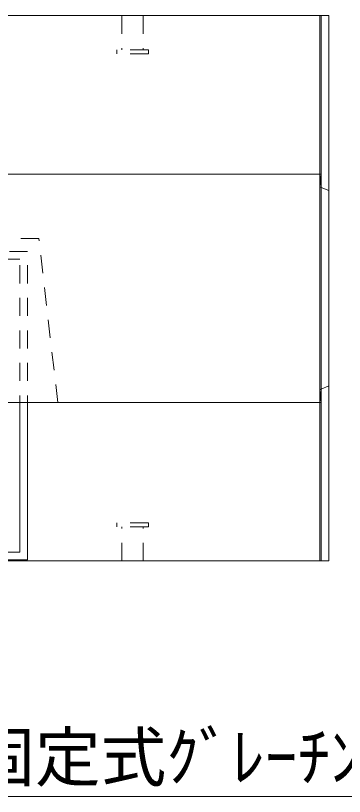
# Model space of a CAD drawing. Units: millimetres at full size; details may follow other scales. Extents: x 5964 to 125098, y -10801 to 28073.
# Drawn here: x 60752 to 61012, y -4843 to -4227 of the extents above; entities that cross this region are included whole.
import ezdxf
from ezdxf.enums import TextEntityAlignment as Align

# ---------------------------------------------------------------- set-up
doc = ezdxf.new("R2010")
doc.units = ezdxf.units.MM
doc.header["$LTSCALE"] = 19
doc.linetypes.add('USER1', pattern=[1.35, 0.75, -0.6])
for name, color, linetype, lineweight in [('インサート', 3, 'USER1', 9), ('グレーチング', 7, 'USER1', 5), ('寸法線', 7, 'Continuous', 9), ('本体', 2, 'Continuous', 9)]:
    doc.layers.add(name, color=color, linetype=linetype, lineweight=lineweight)
doc.styles.add('ＭＳ ゴシック', font='')
doc.styles.get('ＭＳ ゴシック').set_extended_font_data('MS Gothic')

msp = doc.modelspace()

# ---------------------------------------------------------------- linework, layer by layer
at = {"layer": 'インサート'}
for p, q in [((60836.15, -4227.05), (60836.15, -4254.05)), ((60853.15, -4227.05), (60853.15, -4254.05)), ((60832.15, -4254.05), (60832.15, -4257.06)), ((60857.15, -4254.05), (60832.15, -4254.05)), ((60857.15, -4257.06), (60832.15, -4257.06)), ((60857.15, -4254.05), (60857.15, -4257.06)), ((60857.15, -4627.05), (60832.15, -4627.05)), ((60832.15, -4630.05), (60832.15, -4627.05)), ((60857.15, -4630.05), (60857.15, -4627.05)), ((60857.15, -4630.05), (60832.15, -4630.05)), ((60836.15, -4657.05), (60836.15, -4630.05)), ((60853.15, -4657.05), (60853.15, -4630.05))]:
    msp.add_line(p, q, dxfattribs=at)
at = {"layer": 'グレーチング'}
for p, q in [((60761.65, -4413.05), (60239.65, -4413.05)), ((60755.65, -4540.78), (60755.65, -4413.05)), ((60761.65, -4540.78), (60761.65, -4413.05)), ((60755.65, -4419.05), (60245.65, -4419.05))]:
    msp.add_line(p, q, dxfattribs=at)
at = {"layer": 'グレーチング', "linetype": 'Continuous'}
for p, q in [((60755.65, -4650.05), (60755.65, -4540.78)), ((60761.65, -4656.05), (60761.65, -4540.78)), ((60755.65, -4650.05), (60245.65, -4650.05)), ((60761.65, -4656.05), (60239.65, -4656.05))]:
    msp.add_line(p, q, dxfattribs=at)
at = {"layer": '寸法線'}
msp.add_lwpolyline([(60397.65, -4648.05), (60592.24, -4842.64), (61251.63, -4842.64)], dxfattribs=at)
at = {"layer": '本体', "lineweight": 20}
for p, q in [((60999.65, -4227.05), (60001.65, -4227.05)), ((60999.65, -4657.05), (60999.65, -4227.05)), ((60001.65, -4657.05), (60999.65, -4657.05))]:
    msp.add_line(p, q, dxfattribs=at)
at = {"layer": '本体', "color": 4, "lineweight": 5}
for p, q in [((60992.65, -4657.05), (60992.65, -4227.05)), ((60993.65, -4352.05), (60992.65, -4362.05)), ((60992.65, -4362.05), (60993.65, -4362.48)), ((60992.65, -4522.05), (60993.65, -4521.62)), ((60993.65, -4532.05), (60992.65, -4522.05))]:
    msp.add_line(p, q, dxfattribs=at)
at = {"layer": '本体', "lineweight": 5}
msp.add_line((60993.65, -4227.05), (60993.65, -4657.05), dxfattribs=at)
at = {"layer": '本体'}
for p, q in [((60993.65, -4352.05), (60007.65, -4352.05)), ((60993.65, -4362.48), (60999.65, -4365.05)), ((60993.65, -4521.62), (60999.65, -4519.05)), ((60993.65, -4532.05), (60007.65, -4532.05))]:
    msp.add_line(p, q, dxfattribs=at)
at = {"layer": '本体', "linetype": 'USER1'}
for p, q in [((60770.65, -4402.87), (60230.65, -4402.87)), ((60785.65, -4532.05), (60770.65, -4402.87))]:
    msp.add_line(p, q, dxfattribs=at)

# ---------------------------------------------------------------- texts
at = {"layer": '寸法線', "style": 'ＭＳ ゴシック'}
msp.add_text('ﾎﾞﾙﾄ固定式ｸﾞﾚｰﾁﾝｸﾞ（T-25）', height=37.98, dxfattribs=at).set_placement((60612.24, -4792.61), align=Align.TOP_LEFT)

doc.saveas('drawing.dxf')
